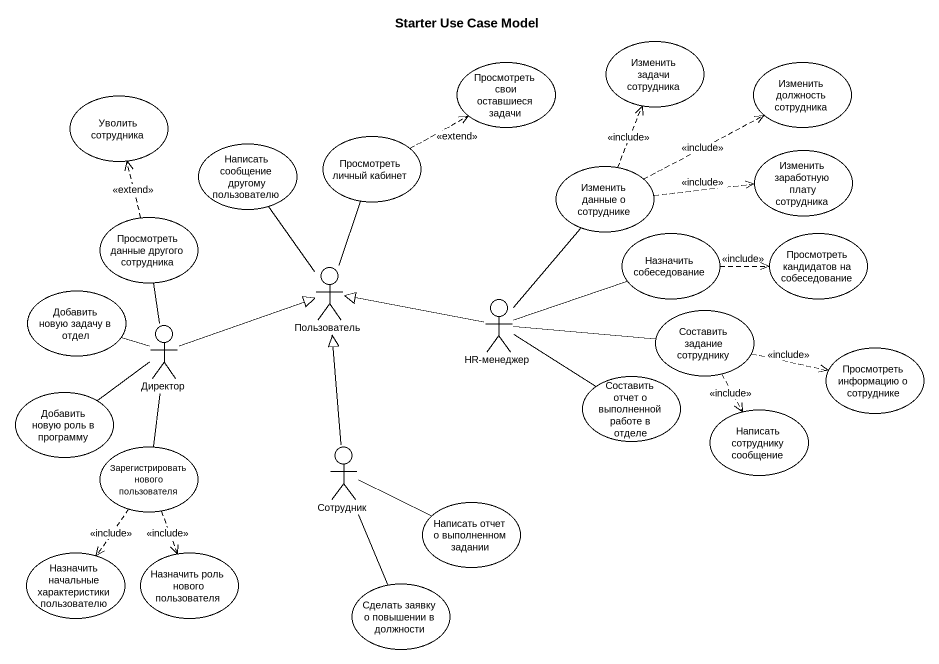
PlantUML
@startuml
title Starter Use Case Model
usecase "Просмотреть свои оставшиеся задачи" as Просмотреть_свои_оставшиеся
usecase "Изменить задачи сотрудника" as Изменить_задачи_сотрудника
usecase "Изменить должность сотрудника" as Изменить_должность
usecase "Уволить сотрудника" as Уволить_сотрудника
usecase "Написать сообщение другому пользователю" as Написать_сообщение_другому
usecase "Просмотреть личный кабинет" as Просмотреть_личный_кабинет
usecase "Изменить заработную плату сотрудника" as Изменить_заработную_плату
usecase "Изменить данные о сотруднике" as Изменить_данные_о_сотруднике
usecase "Просмотреть данные другого сотрудника" as Просмотреть_данные_другого
usecase "Назначить собеседование" as Назначить_собеседование
usecase "Просмотреть кандидатов на собеседование" as Просмотреть_кандидатов_на
usecase "Добавить новую задачу в отдел" as Добавить_новую_задачу_в
actor Пользователь
actor Директор
actor "HR-менеджер" as HR_менеджер
usecase "Составить задание сотруднику" as Составить_задание_сотруднику
usecase "Просмотреть информацию о сотруднике" as Просмотреть_информацию_о
usecase "Добавить новую роль в программу" as Добавить_новую_роль_в
usecase "Составить отчет о выполненной работе в отделе" as Составить_отчет_о
usecase "Написать сотруднику сообщение" as Написать_сотруднику
usecase "Зарегистрировать нового пользователя" as Зарегистрировать_нового
actor Сотрудник
usecase "Написать отчет о выполненном задании" as Написать_отчет_о
usecase "Назначить начальные характеристики пользователю" as Назначить_начальные
usecase "Назначить роль нового пользователя" as Назначить_роль_нового
usecase "Сделать заявку о повышении в должности" as Сделать_заявку_о_повышении
Просмотреть_личный_кабинет .right.> Просмотреть_свои_оставшиеся : <<extend>>
Изменить_данные_о_сотруднике .up.> Изменить_задачи_сотрудника : <<include>>
Изменить_данные_о_сотруднике .right.> Изменить_должность : <<include>>
Изменить_данные_о_сотруднике .right.> Изменить_заработную_плату : <<include>>
Просмотреть_данные_другого .up.> Уволить_сотрудника : <<extend>>
Назначить_собеседование .right.> Просмотреть_кандидатов_на : <<include>>
Пользователь -up- Написать_сообщение_другому
Пользователь -up- Просмотреть_личный_кабинет
Директор -up- Просмотреть_данные_другого
Директор -left- Добавить_новую_задачу_в
Директор -right-|> Пользователь
Директор -left- Добавить_новую_роль_в
Директор -- Зарегистрировать_нового
HR_менеджер -up- Изменить_данные_о_сотруднике
HR_менеджер -right- Назначить_собеседование
HR_менеджер -left-|> Пользователь
HR_менеджер -right- Составить_задание_сотруднику
HR_менеджер -right- Составить_отчет_о
Составить_задание_сотруднику .right.> Просмотреть_информацию_о : <<include>>
Составить_задание_сотруднику ..> Написать_сотруднику : <<include>>
Зарегистрировать_нового ..> Назначить_начальные : <<include>>
Зарегистрировать_нового ..> Назначить_роль_нового : <<include>>
Сотрудник -up-|> Пользователь
Сотрудник -right- Написать_отчет_о
Сотрудник -- Сделать_заявку_о_повышении
@enduml
